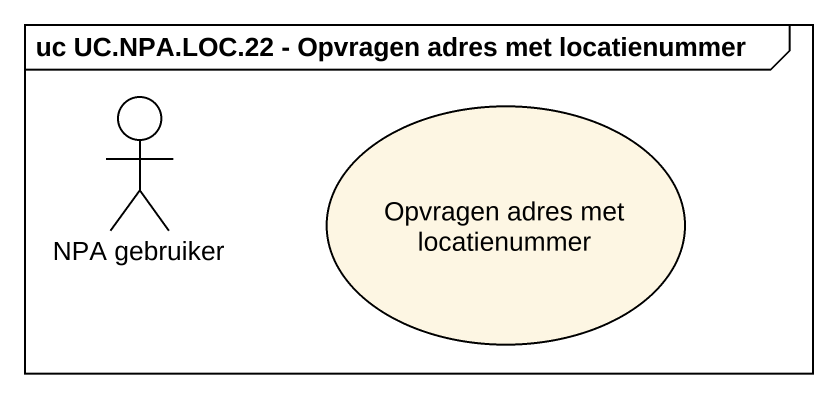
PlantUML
@startuml
mainframe uc UC.NPA.LOC.22 - Opvragen adres met locatienummer
actor "NPA gebruiker" as NPA_gebruiker
usecase "Opvragen adres met locatienummer" as Opvragen_adres_met
@enduml
